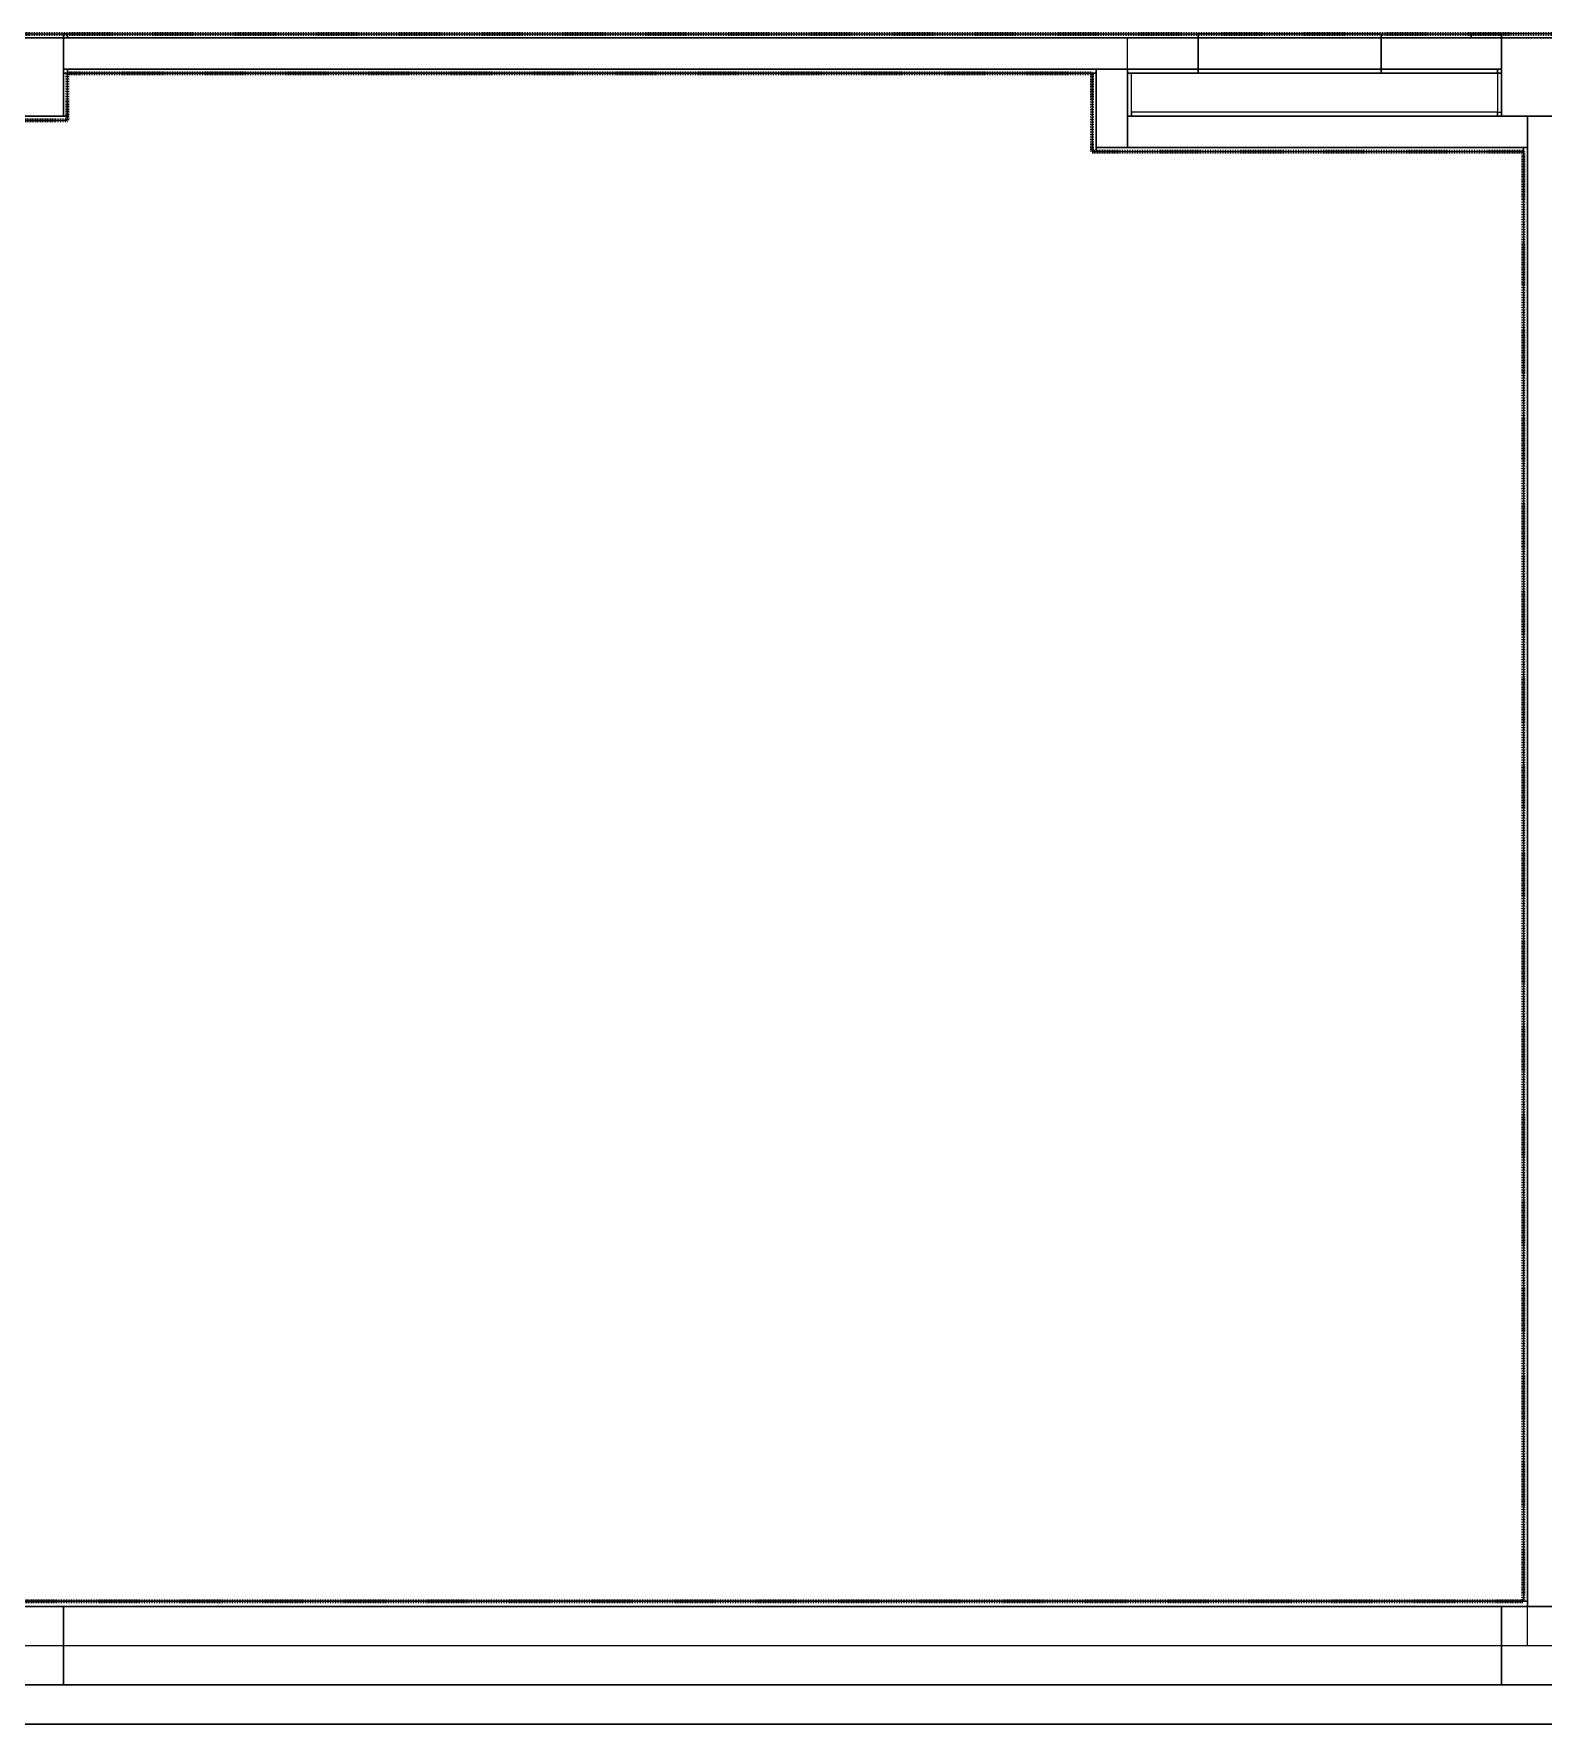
# Model space of a CAD drawing. Header units: millimetres. Extents: x -5300 to 98858, y -5196 to 93886.
# Drawn here: x 27636 to 33410, y 36700 to 43165 of the extents above; entities that cross this region are included whole.
import ezdxf

# ---------------------------------------------------------------- set-up
doc = ezdxf.new("R2010")
doc.units = ezdxf.units.MM
doc.linetypes.add('Штрих', pattern=[6.35, 3.175, -3.175])
doc.linetypes.add('Штрих_2_', pattern=[6.35, 3.175, -3.175])
for name, color, linetype, lineweight, true_color in [('_Разделитель помещений_', 4, 'Штрих', 70, 0x00ffff), ('Колонны', 7, 'Continuous', 18, 0x7f7f7f), ('Перекрытия', 7, 'Continuous', 18, 0x7f7f7f), ('Стены', 7, 'Continuous', 18, 0x7f7f7f), ('Стены разрез', 7, 'Continuous', 50, 0x7f7f7f)]:
    doc.layers.add(name, color=color, linetype=linetype, lineweight=lineweight, true_color=true_color)
doc.layers.add('Генплан', color=7, linetype='Continuous', lineweight=9)

# ---------------------------------------------------------------- blocks, each defined once
blk = doc.blocks.new('ПЕР-003 - ПЕР-003-240210-Подвал')
at = {"layer": 'Перекрытия', "color": 254, "true_color": 0xd4d4d4}
for p, q in [((15650, 36850), (58150, 36850)), ((58150, 36850), (15650, 36850))]:
    blk.add_line(p, q, dxfattribs=at)
blk = doc.blocks.new('СТ_ВОКОЛ-006 42264 - СТ_ВОКОЛ-006 2-241667-Подвал')
at = {"layer": 'Стены', "color": 254, "true_color": 0xd4d4d4}
blk.add_line((27250, 42850), (27750, 42850), dxfattribs=at)
blk = doc.blocks.new('СТ_ВОКОЛ-006 42264 - СТ_ВОКОЛ-006 42264-241664-Подвал')
at = {"layer": 'Стены', "color": 254, "true_color": 0xd4d4d4}
for p, q in [((27235, 42850), (27235, 42850)), ((27235, 42835), (27235, 42835)), ((27765, 42850), (27765, 42850)), ((27765, 42835), (27765, 42835))]:
    blk.add_line(p, q, dxfattribs=at)
at = {"layer": 'Стены разрез', "color": 254, "lineweight": 25, "true_color": 0xd4d4d4}
for p, q in [((27765, 42850), (27235, 42850)), ((27235, 42850), (27235, 42835)), ((27235, 42835), (27765, 42835)), ((27765, 42835), (27765, 42850))]:
    blk.add_line(p, q, dxfattribs=at)
blk.add_blockref('СТ_ВОКОЛ-006 42264 - СТ_ВОКОЛ-006 2-241667-Подвал', (0, 0))
blk = doc.blocks.new('СТ_ВОКОЛ-007 42424 - СТ_ВОКОЛ-007 2-241683-Подвал')
at = {"layer": 'Стены', "color": 254, "true_color": 0xd4d4d4}
blk.add_line((27750, 42850), (27750, 43164.999972), dxfattribs=at)
blk = doc.blocks.new('СТ_ВОКОЛ-007 42424 - СТ_ВОКОЛ-007 42424-241680-Подвал')
at = {"layer": 'Стены', "color": 254, "true_color": 0xd4d4d4}
for p, q in [((27750, 43164.999972), (27750, 43164.999972)), ((27750, 43150), (27750, 43150)), ((27765, 43164.999972), (27765, 43164.999972)), ((27765, 43150), (27765, 43150)), ((27750, 43030), (27750, 43030)), ((27765, 43030), (27765, 43030)), ((27750, 42850), (27750, 42850)), ((27765, 42850), (27765, 42850))]:
    blk.add_line(p, q, dxfattribs=at)
at = {"layer": 'Стены разрез', "color": 254, "lineweight": 25, "true_color": 0xd4d4d4}
for p, q in [((27750, 43164.999972), (27750, 43150)), ((27765, 43164.999972), (27750, 43164.999972)), ((27750, 43150), (27765, 43150)), ((27765, 43150), (27765, 43164.999972)), ((27765, 43030), (27750, 43030)), ((27750, 43030), (27750, 42850)), ((27765, 42850), (27765, 43030)), ((27750, 42850), (27765, 42850))]:
    blk.add_line(p, q, dxfattribs=at)
blk.add_blockref('СТ_ВОКОЛ-007 42424 - СТ_ВОКОЛ-007 2-241683-Подвал', (0, 0))
blk = doc.blocks.new('СТ_ВОКОЛ-006 42800 - СТ_ВОКОЛ-006 2-241729-Подвал')
at = {"layer": 'Стены', "color": 254, "true_color": 0xd4d4d4}
blk.add_line((33350, 42850), (33750, 42850), dxfattribs=at)
blk = doc.blocks.new('СТ_ВОКОЛ-006 42800 - СТ_ВОКОЛ-006 42800-241726-Подвал')
at = {"layer": 'Стены', "color": 254, "true_color": 0xd4d4d4}
for p, q in [((33470, 42850), (33470, 42850)), ((33470, 42835), (33470, 42835)), ((33765, 42850), (33765, 42850)), ((33765, 42835), (33765, 42835))]:
    blk.add_line(p, q, dxfattribs=at)
at = {"layer": 'Стены разрез', "color": 254, "lineweight": 25, "true_color": 0xd4d4d4}
for p, q in [((33765, 42850), (33470, 42850)), ((33470, 42850), (33470, 42835)), ((33470, 42835), (33765, 42835)), ((33765, 42835), (33765, 42850))]:
    blk.add_line(p, q, dxfattribs=at)
blk.add_blockref('СТ_ВОКОЛ-006 42800 - СТ_ВОКОЛ-006 2-241729-Подвал', (0, 0))
blk = doc.blocks.new('СТ_ВОКОЛ-009 42908 - СТ_ВОКОЛ-009 2-241745-Подвал')
at = {"layer": 'Стены', "color": 254, "true_color": 0xd4d4d4}
blk.add_line((33250, 43150), (33250, 42850), dxfattribs=at)
blk = doc.blocks.new('СТ_ВОКОЛ-009 42908 - СТ_ВОКОЛ-009 42908-241742-Подвал')
at = {"layer": 'Стены', "color": 254, "true_color": 0xd4d4d4}
for p, q in [((33235, 43030), (33235, 43030)), ((33250, 43030), (33250, 43030)), ((33235, 42850), (33235, 42850)), ((33250, 42850), (33250, 42850))]:
    blk.add_line(p, q, dxfattribs=at)
at = {"layer": 'Стены разрез', "color": 254, "lineweight": 25, "true_color": 0xd4d4d4}
for p, q in [((33250, 43030), (33235, 43030)), ((33235, 43030), (33235, 42850)), ((33250, 42850), (33250, 43030)), ((33235, 42850), (33250, 42850))]:
    blk.add_line(p, q, dxfattribs=at)
blk.add_blockref('СТ_ВОКОЛ-009 42908 - СТ_ВОКОЛ-009 2-241745-Подвал', (0, 0))
blk = doc.blocks.new('СТВ_Перегородка_Кирпич 47552 - СТВ_Перегородка_Кирпич 2-242169-Подвал')
at = {"layer": 'Стены', "color": 254, "true_color": 0xd4d4d4}
blk.add_line((15750, 43150), (33250, 43150), dxfattribs=at)
blk = doc.blocks.new('СТВ_Перегородка_Кирпич 47552 - СТВ_Перегородка_Кирпич-242162-Подвал')
at = {"layer": 'Стены', "color": 254, "true_color": 0xd4d4d4}
for p, q in [((15750, 43165), (33250, 43165)), ((15750, 43165), (33250, 43165)), ((15750, 43150), (33250, 43150)), ((33250, 43150), (15750, 43150)), ((27250, 43165), (27750, 43165)), ((27250, 43150), (27750, 43150)), ((27750, 43165), (27750, 43150)), ((27765, 43165), (27750, 43165)), ((27750, 43150), (27750, 43165)), ((27750, 43165), (27750, 43165)), ((27750, 43150), (27750, 43165)), ((27765, 43165), (27750, 43165)), ((27750, 43165), (27750, 43165)), ((27765, 43150), (27750, 43150)), ((27750, 43150), (27750, 43150)), ((27750, 43150), (27765, 43150)), ((27750, 43150), (27750, 43150)), ((27750, 43150), (33250, 43150)), ((27750, 43030), (27750, 43150)), ((27750, 43150), (27750, 43150)), ((27750, 43150), (27750, 43030)), ((27750, 43150), (27750, 43030)), ((33250, 43150), (27750, 43150)), ((27750, 43150), (27750, 43150)), ((33250, 43150), (27750, 43150)), ((27765, 43165), (27765, 43165)), ((27765, 43165), (27765, 43150)), ((27765, 43165), (27765, 43150)), ((27765, 43150), (27765, 43165)), ((27765, 43165), (33135, 43165)), ((27765, 43165), (27765, 43165)), ((27765, 43150), (33135, 43150)), ((27765, 43150), (27765, 43150)), ((27765, 43150), (27765, 43150)), ((32090, 43165), (32090, 43165)), ((32090, 43165), (32090, 43150)), ((32090, 43150), (32090, 43165)), ((32090, 43165), (32790, 43165)), ((32090, 43150), (32090, 43165)), ((32790, 43165), (32090, 43165)), ((32090, 43165), (32090, 43150)), ((32090, 43165), (32090, 43165)), ((32090, 43165), (32790, 43165)), ((32790, 43165), (32090, 43165)), ((32090, 43150), (32090, 43150)), ((32090, 43150), (32790, 43150)), ((32790, 43150), (32090, 43150)), ((32090, 43150), (32090, 43150)), ((32790, 43150), (32090, 43150)), ((32090, 43150), (32790, 43150)), ((32090, 43150), (32090, 43150)), ((32090, 43150), (32090, 43030)), ((32090, 43030), (32090, 43150)), ((32090, 43150), (32790, 43150)), ((32090, 43030), (32090, 43150)), ((32790, 43150), (32090, 43150)), ((32090, 43150), (32090, 43030)), ((32090, 43150), (32790, 43150)), ((32790, 43150), (32090, 43150)), ((32090, 43150), (32090, 43150)), ((32790, 43165), (32790, 43150)), ((32790, 43165), (32790, 43165)), ((32790, 43165), (32790, 43150)), ((32790, 43150), (32790, 43165)), ((32790, 43150), (32790, 43165)), ((32790, 43165), (32790, 43165)), ((32790, 43150), (32790, 43150)), ((32790, 43150), (32790, 43150)), ((32790, 43150), (32790, 43030)), ((32790, 43150), (32790, 43150)), ((32790, 43150), (32790, 43030)), ((32790, 43030), (32790, 43150)), ((32790, 43030), (32790, 43150)), ((32790, 43150), (32790, 43150)), ((33250, 43165), (33135, 43165)), ((33135, 43165), (33135, 43150)), ((33135, 43150), (33135, 43165)), ((33135, 43165), (33135, 43165)), ((33135, 43150), (33135, 43165)), ((33250, 43165), (33135, 43165)), ((33135, 43165), (33135, 43165)), ((33250, 43150), (33135, 43150)), ((33135, 43150), (33135, 43150)), ((33135, 43150), (33250, 43150)), ((33135, 43150), (33135, 43150)), ((33250, 43165), (33250, 43150)), ((33250, 43150), (33250, 43165)), ((33250, 43165), (33250, 43165)), ((33250, 43165), (33250, 43150)), ((33250, 43150), (33250, 43165)), ((33250, 43165), (33250, 43165)), ((33250, 43150), (33250, 43150)), ((33250, 43150), (33250, 43150)), ((33250, 43150), (33250, 43030)), ((33250, 43030), (33250, 43150)), ((33250, 43150), (33250, 43150)), ((33250, 43030), (33250, 43150)), ((33250, 43150), (33250, 43150)), ((27750, 43030), (33250, 43030)), ((27750, 43030), (33250, 43030)), ((27750, 43030), (27750, 43030)), ((33250, 43030), (27750, 43030)), ((27750, 43030), (27750, 43030)), ((27750, 43030), (27750, 43030)), ((27750, 43030), (27765, 43030)), ((31700, 43030), (27750, 43030)), ((27750, 43015), (27750, 43030)), ((27750, 43030), (27750, 43030)), ((27750, 43030), (27750, 43015)), ((27750, 43030), (27750, 43015)), ((27765, 43030), (27750, 43030)), ((27750, 43015), (27750, 43030)), ((27750, 43030), (31700, 43030)), ((27750, 43015), (27750, 43015)), ((27750, 43015), (27765, 43015)), ((31700, 43015), (27750, 43015)), ((27750, 43015), (27750, 43015)), ((27750, 43015), (31700, 43015)), ((27765, 43015), (27750, 43015)), ((27765, 43030), (27765, 43030)), ((31700, 43030), (27765, 43030)), ((27765, 43015), (27765, 43030)), ((27765, 43030), (27765, 43015)), ((27765, 43030), (27765, 43030)), ((27765, 43030), (27765, 43015)), ((27765, 43015), (27765, 43015)), ((27765, 43015), (31700, 43015)), ((27765, 43015), (27765, 43015)), ((31700, 43030), (31700, 43030)), ((31700, 43030), (31700, 43030)), ((31700, 43015), (31700, 43030)), ((31700, 43015), (31700, 43030)), ((31700, 43030), (31700, 43015)), ((31700, 43015), (31700, 43015)), ((31700, 43015), (31700, 43015)), ((31820, 43030), (31820, 43015)), ((31820, 43030), (31820, 43030)), ((31820, 43030), (31820, 43015)), ((31820, 43030), (33250, 43030)), ((31820, 43015), (31820, 43030)), ((33250, 43030), (31820, 43030)), ((31820, 43030), (31820, 43030)), ((33235, 43030), (31820, 43030)), ((31820, 43015), (31820, 43015)), ((31820, 43015), (33250, 43015)), ((31820, 43015), (33235, 43015)), ((31820, 43015), (31820, 43015)), ((33250, 43015), (31820, 43015)), ((32090, 43030), (32090, 43030)), ((32090, 43030), (32790, 43030)), ((32790, 43030), (32090, 43030)), ((32090, 43030), (32090, 43030)), ((32790, 43030), (32090, 43030)), ((32090, 43030), (32790, 43030)), ((32090, 43030), (32090, 43030)), ((32090, 43030), (32090, 43015)), ((32090, 43015), (32090, 43030)), ((32090, 43030), (32790, 43030)), ((32090, 43015), (32090, 43030)), ((32790, 43030), (32090, 43030)), ((32090, 43030), (32090, 43015)), ((32090, 43030), (32790, 43030)), ((32790, 43030), (32090, 43030)), ((32090, 43030), (32090, 43030)), ((32090, 43015), (32090, 43015)), ((32090, 43015), (32790, 43015)), ((32790, 43015), (32090, 43015)), ((32090, 43015), (32090, 43015)), ((32790, 43015), (32090, 43015)), ((32090, 43015), (32790, 43015)), ((32790, 43030), (32790, 43030)), ((32790, 43030), (32790, 43030)), ((32790, 43030), (32790, 43015)), ((32790, 43030), (32790, 43030)), ((32790, 43030), (32790, 43015)), ((32790, 43015), (32790, 43030)), ((32790, 43015), (32790, 43030)), ((32790, 43030), (32790, 43030)), ((32790, 43015), (32790, 43015)), ((32790, 43015), (32790, 43015)), ((33250, 43030), (33235, 43030)), ((33235, 43030), (33235, 43015)), ((33235, 43030), (33235, 43030)), ((33235, 43015), (33235, 43030)), ((33235, 43015), (33235, 43030)), ((33235, 43030), (33235, 43030)), ((33235, 43030), (33250, 43030)), ((33250, 43015), (33235, 43015)), ((33235, 43015), (33235, 43015)), ((33235, 43015), (33250, 43015)), ((33235, 43015), (33235, 43015)), ((33250, 43030), (33250, 43030)), ((33250, 43030), (33250, 43030)), ((33250, 43030), (33250, 43015)), ((33250, 43030), (33250, 43015)), ((33250, 43015), (33250, 43030)), ((33250, 43030), (33250, 43030)), ((33250, 43015), (33250, 43030)), ((33250, 43030), (33250, 43030)), ((33250, 43015), (33250, 43015)), ((33250, 43015), (33250, 43015))]:
    blk.add_line(p, q, dxfattribs=at)
blk = doc.blocks.new('СТВ_Перегородка_Кирпич 47552 - СТВ_Перегородка_Кирпич 47552-242166-Подвал')
for name in ['СТВ_Перегородка_Кирпич 47552 - СТВ_Перегородка_Кирпич-242162-Подвал', 'СТВ_Перегородка_Кирпич 47552 - СТВ_Перегородка_Кирпич 2-242169-Подвал']:
    blk.add_blockref(name, (0, 0))
blk = doc.blocks.new('СТН-04 95797 - СТН-04 2-243164-Подвал')
at = {"layer": 'Стены', "color": 254, "true_color": 0xd4d4d4}
blk.add_line((50610, 37000), (15500, 37000), dxfattribs=at)
blk = doc.blocks.new('СТН-04 95797 - СТН-04-243157-Подвал')
at = {"layer": 'Стены', "color": 254, "true_color": 0xd4d4d4}
for p, q in [((33350, 37170), (15350, 37170)), ((33350, 37170), (15350, 37170)), ((15350, 37170), (33350, 37170)), ((33350, 37150), (15350, 37150)), ((15350, 37150), (33350, 37150)), ((15350, 37150), (33350, 37150)), ((27750, 37150), (27750, 37150)), ((33250, 37150), (27750, 37150)), ((33250, 37150), (27750, 37150)), ((27750, 37150), (27750, 37150)), ((27750, 37150), (27750, 36850)), ((27750, 37150), (27750, 36850)), ((27750, 36850), (27750, 37150)), ((27750, 37150), (33250, 37150)), ((33250, 37150), (33250, 37150)), ((33250, 37150), (33250, 37150)), ((33250, 36850), (33250, 37150)), ((33250, 36850), (33250, 37150)), ((33250, 37150), (33250, 36850)), ((33350, 37170), (33350, 37170)), ((33350, 37170), (33350, 37170)), ((33350, 37150), (33350, 37170)), ((33350, 37150), (33350, 37170)), ((33350, 37170), (33350, 37150)), ((33350, 37150), (33350, 37150)), ((33350, 37150), (33350, 37150)), ((50510, 36850), (15800, 36850)), ((50510, 36850), (15800, 36850)), ((15800, 36850), (50510, 36850)), ((27750, 36850), (27750, 36850)), ((33250, 36850), (27750, 36850)), ((27750, 36850), (27750, 36850)), ((27750, 36850), (33250, 36850)), ((27750, 36850), (33250, 36850)), ((33250, 36850), (33250, 36850)), ((33250, 36850), (33250, 36850)), ((15800, 36700), (50510, 36700)), ((15800, 36700), (50510, 36700)), ((50510, 36700), (15800, 36700))]:
    blk.add_line(p, q, dxfattribs=at)
blk = doc.blocks.new('СТН-04 95797 - СТН-04 95797-243161-Подвал')
for name in ['СТН-04 95797 - СТН-04-243157-Подвал', 'СТН-04 95797 - СТН-04 2-243164-Подвал']:
    blk.add_blockref(name, (0, 0))
blk = doc.blocks.new('СТВ_Перегородка_Кирпич 161993 - СТВ_Перегородка_Кирпич 2-247155-Подвал')
at = {"layer": 'Стены', "color": 254, "true_color": 0xd4d4d4}
blk.add_line((33350, 37000), (33350, 42850), dxfattribs=at)
blk = doc.blocks.new('СТВ_Перегородка_Кирпич 161993 - СТВ_Перегородка_Кирпич 161993-247152-Подвал')
at = {"layer": 'Стены', "color": 254, "true_color": 0xd4d4d4}
for p, q in [((33350, 42850), (33350, 42850)), ((33470, 42850), (33485, 42850)), ((33470, 42835), (33470, 42850)), ((33470, 42850), (33470, 42850)), ((33470, 42850), (33470, 42850)), ((33470, 42835), (33485, 42835)), ((33470, 42835), (33470, 42835)), ((33485, 42850), (33485, 42850)), ((33485, 42850), (33485, 42835)), ((33485, 42835), (33485, 42835)), ((33335, 42730), (33335, 42730)), ((33350, 42730), (33350, 42730)), ((33335, 37170), (33335, 37170)), ((33350, 37170), (33350, 37170)), ((33350, 37150), (33350, 37150)), ((33470, 37170), (33470, 37170)), ((33470, 37150), (33470, 37150)), ((33485, 37170), (33485, 37170))]:
    blk.add_line(p, q, dxfattribs=at)
at = {"layer": 'Стены разрез', "color": 254, "lineweight": 25, "true_color": 0xd4d4d4}
for p, q in [((33350, 42850), (33350, 37150)), ((33470, 42850), (33350, 42850)), ((33470, 37150), (33470, 42850)), ((33485, 42835), (33470, 42835)), ((33470, 42835), (33470, 37170)), ((33485, 37170), (33485, 42835)), ((33335, 42730), (33335, 37170)), ((33350, 42730), (33335, 42730)), ((33350, 37170), (33350, 42730)), ((33335, 37170), (33350, 37170)), ((33350, 37150), (33470, 37150)), ((33470, 37170), (33485, 37170))]:
    blk.add_line(p, q, dxfattribs=at)
blk.add_blockref('СТВ_Перегородка_Кирпич 161993 - СТВ_Перегородка_Кирпич 2-247155-Подвал', (0, 0))
blk = doc.blocks.new('СТ_ВОКОЛ-007 242923 - СТ_ВОКОЛ-007 2-249745-Подвал')
at = {"layer": 'Стены', "color": 254, "true_color": 0xd4d4d4}
blk.add_line((33750, 43150), (33250, 43150), dxfattribs=at)
blk = doc.blocks.new('СТ_ВОКОЛ-007 242923 - СТ_ВОКОЛ-007 242923-249742-Подвал')
at = {"layer": 'Стены', "color": 254, "true_color": 0xd4d4d4}
for p, q in [((33135, 43165), (33135, 43165)), ((33135, 43150), (33135, 43150)), ((33865, 43165), (33865, 43165)), ((33865, 43150), (33865, 43150))]:
    blk.add_line(p, q, dxfattribs=at)
at = {"layer": 'Стены разрез', "color": 254, "lineweight": 25, "true_color": 0xd4d4d4}
for p, q in [((33865, 43165), (33135, 43165)), ((33135, 43165), (33135, 43150)), ((33135, 43150), (33865, 43150)), ((33865, 43150), (33865, 43165))]:
    blk.add_line(p, q, dxfattribs=at)
blk.add_blockref('СТ_ВОКОЛ-007 242923 - СТ_ВОКОЛ-007 2-249745-Подвал', (0, 0))
blk = doc.blocks.new('СТВ_Перегородка_Кирпич 243159 - СТВ_Перегородка_Кирпич 2-249761-Подвал')
at = {"layer": 'Стены', "color": 254, "true_color": 0xd4d4d4}
blk.add_line((31820, 42850), (31820, 43150), dxfattribs=at)
blk = doc.blocks.new('СТВ_Перегородка_Кирпич 243159 - СТВ_Перегородка_Кирпич 243159-249758-Подвал')
at = {"layer": 'Стены', "color": 254, "true_color": 0xd4d4d4}
for p, q in [((31685, 43015), (31685, 43015)), ((31700, 43030), (31700, 43030)), ((31700, 43015), (31700, 43015)), ((31820, 43030), (31820, 43030)), ((31820, 43015), (31820, 43015)), ((31835, 43015), (31835, 43015)), ((31820, 42850), (31820, 42850)), ((31835, 42850), (31835, 42850)), ((31685, 42715), (31685, 42715)), ((31700, 42730), (31700, 42730)), ((31700, 42715), (31700, 42715)), ((31820, 42730), (31820, 42730))]:
    blk.add_line(p, q, dxfattribs=at)
at = {"layer": 'Стены разрез', "color": 254, "lineweight": 25, "true_color": 0xd4d4d4}
for p, q in [((31700, 43015), (31685, 43015)), ((31685, 43015), (31685, 42715)), ((31820, 43030), (31700, 43030)), ((31700, 43030), (31700, 42730)), ((31700, 42715), (31700, 43015)), ((31820, 42730), (31820, 43030)), ((31835, 43015), (31820, 43015)), ((31820, 43015), (31820, 42850)), ((31835, 42850), (31835, 43015)), ((31820, 42850), (31835, 42850)), ((31685, 42715), (31700, 42715)), ((31700, 42730), (31820, 42730))]:
    blk.add_line(p, q, dxfattribs=at)
blk.add_blockref('СТВ_Перегородка_Кирпич 243159 - СТВ_Перегородка_Кирпич 2-249761-Подвал', (0, 0))
blk = doc.blocks.new('СТВ_Перегородка_Кирпич 243403 - СТВ_Перегородка_Кирпич 2-249791-Подвал')
at = {"layer": 'Стены', "color": 254, "true_color": 0xd4d4d4}
blk.add_line((33350, 42850), (31820, 42850), dxfattribs=at)
blk = doc.blocks.new('СТВ_Перегородка_Кирпич 243403 - СТВ_Перегородка_Кирпич 243403-249788-Подвал')
at = {"layer": 'Стены', "color": 254, "true_color": 0xd4d4d4}
for p, q in [((31835, 42865), (31835, 42865)), ((33235, 42865), (33235, 42865)), ((33235, 42865), (33250, 42865)), ((33235, 42850), (33235, 42865)), ((33250, 42865), (33250, 42865)), ((33250, 42865), (33250, 42850)), ((31820, 42850), (31820, 42850)), ((31835, 42850), (31835, 42850)), ((33250, 42850), (33235, 42850)), ((33235, 42850), (33235, 42850)), ((33250, 42850), (33250, 42850)), ((33350, 42850), (33350, 42850)), ((31700, 42730), (31700, 42730)), ((31700, 42715), (31700, 42715)), ((31820, 42730), (31820, 42730)), ((33335, 42730), (33335, 42730)), ((33335, 42715), (33335, 42715)), ((33350, 42730), (33350, 42730))]:
    blk.add_line(p, q, dxfattribs=at)
at = {"layer": 'Стены разрез', "color": 254, "lineweight": 25, "true_color": 0xd4d4d4}
for p, q in [((33235, 42865), (31835, 42865)), ((31835, 42865), (31835, 42850)), ((33235, 42850), (33235, 42865)), ((33350, 42850), (31820, 42850)), ((31820, 42850), (31820, 42730)), ((31835, 42850), (33235, 42850)), ((33350, 42730), (33350, 42850)), ((33335, 42730), (31700, 42730)), ((31700, 42730), (31700, 42715)), ((31700, 42715), (33335, 42715)), ((31820, 42730), (33350, 42730)), ((33335, 42715), (33335, 42730))]:
    blk.add_line(p, q, dxfattribs=at)
blk.add_blockref('СТВ_Перегородка_Кирпич 243403 - СТВ_Перегородка_Кирпич 2-249791-Подвал', (0, 0))
blk = doc.blocks.new('Местность - Местность-379060-Подвал')
at = {"layer": 'Генплан', "color": 253, "true_color": 0xaaaaaa}
for p, q in [((44700, 36700), (22230, 36700)), ((44700, 36700), (22230, 36700)), ((22230, 36700), (44700, 36700))]:
    blk.add_line(p, q, dxfattribs=at)
blk = doc.blocks.new('Местность - Местность-379064-Подвал')
blk.add_blockref('Местность - Местность-379060-Подвал', (0, 0))
blk = doc.blocks.new('Железобетон - Колонны 500 x 300 110431 - Железобетон - Колонны 500 x 300 110431-385062-Подвал')
at = {"layer": 'Колонны', "color": 254, "lineweight": 25, "true_color": 0xd4d4d4}
for p, q in [((250, 150), (-250, 150)), ((-250, 150), (-250, -150)), ((250, -150), (250, 150)), ((-250, -150), (250, -150))]:
    blk.add_line(p, q, dxfattribs=at)
at = {"layer": 'Колонны', "color": 254, "true_color": 0xd4d4d4}
for p, q in [((-250, 150), (-250, 150)), ((250, 150), (250, 150)), ((-250, -150), (-250, -150)), ((250, -150), (250, -150))]:
    blk.add_line(p, q, dxfattribs=at)
blk = doc.blocks.new('Железобетон - Колонны 500 x 300 110332 - Железобетон - Колонны 500 x 300 110332-385051-Подвал')
at = {"layer": 'Колонны', "color": 254, "lineweight": 25, "true_color": 0xd4d4d4}
for p, q in [((250, 150), (-250, 150)), ((-250, 150), (-250, -150)), ((250, -150), (250, 150)), ((-250, -150), (250, -150))]:
    blk.add_line(p, q, dxfattribs=at)
at = {"layer": 'Колонны', "color": 254, "true_color": 0xd4d4d4}
for p, q in [((-250, 150), (-250, 150)), ((250, 150), (250, 150)), ((-250, -150), (-250, -150)), ((250, -150), (250, -150))]:
    blk.add_line(p, q, dxfattribs=at)
blk = doc.blocks.new('КОЛ-004 500х300 500 x 300 42679 - КОЛ-004 500х300 500 x 300 42679-384677-Подвал')
at = {"layer": 'Колонны', "color": 254, "lineweight": 25, "true_color": 0xd4d4d4}
for p, q in [((250, 150), (-250, 150)), ((-250, 150), (-250, -150)), ((250, -150), (250, 150)), ((-250, -150), (250, -150))]:
    blk.add_line(p, q, dxfattribs=at)
at = {"layer": 'Колонны', "color": 254, "true_color": 0xd4d4d4}
for p, q in [((-250, 150), (-250, 150)), ((250, 150), (250, 150)), ((-250, -150), (-250, -150)), ((250, -150), (250, -150))]:
    blk.add_line(p, q, dxfattribs=at)
blk = doc.blocks.new('КОЛ-004 500х300 500 x 300 42143 - КОЛ-004 500х300 500 x 300 42143-384666-Подвал')
at = {"layer": 'Колонны', "color": 254, "lineweight": 25, "true_color": 0xd4d4d4}
for p, q in [((250, 150), (-250, 150)), ((-250, 150), (-250, -150)), ((250, -150), (250, 150)), ((-250, -150), (250, -150))]:
    blk.add_line(p, q, dxfattribs=at)
at = {"layer": 'Колонны', "color": 254, "true_color": 0xd4d4d4}
for p, q in [((-250, 150), (-250, 150)), ((250, 150), (250, 150)), ((-250, -150), (-250, -150)), ((250, -150), (250, -150))]:
    blk.add_line(p, q, dxfattribs=at)

msp = doc.modelspace()

# ---------------------------------------------------------------- linework, layer by layer
at = {"layer": '_Разделитель помещений_', "color": 131, "linetype": 'Штрих_2_', "true_color": 0xaaffff}
for p, q in [((15750, 43165), (57830, 43165)), ((27765, 42835), (27765, 43015)), ((27765, 43015), (31685, 43015)), ((31685, 42715), (31685, 43015)), ((27235, 42835), (27765, 42835)), ((31685, 42715), (33335, 42715)), ((33335, 37170), (33335, 42715)), ((15485, 37170), (33335, 37170))]:
    msp.add_line(p, q, dxfattribs=at)
at = {"layer": 'Перекрытия', "color": 254, "true_color": 0xd4d4d4}
for p, q in [((58150, 36850), (15650, 36850)), ((15650, 36850), (58150, 36850))]:
    msp.add_line(p, q, dxfattribs=at)

# ---------------------------------------------------------------- block references
at = {"layer": 'Генплан', "color": 253, "true_color": 0xaaaaaa}
msp.add_blockref('Местность - Местность-379064-Подвал', (0, 0), dxfattribs=at)
at = {"layer": 'Колонны', "color": 254, "true_color": 0xd4d4d4}
for name, p in [('КОЛ-004 500х300 500 x 300 42143 - КОЛ-004 500х300 500 x 300 42143-384666-Подвал', (27500, 43000)), ('КОЛ-004 500х300 500 x 300 42679 - КОЛ-004 500х300 500 x 300 42679-384677-Подвал', (33500, 43000)), ('Железобетон - Колонны 500 x 300 110332 - Железобетон - Колонны 500 x 300 110332-385051-Подвал', (27500, 37000)), ('Железобетон - Колонны 500 x 300 110431 - Железобетон - Колонны 500 x 300 110431-385062-Подвал', (33500, 37000))]:
    msp.add_blockref(name, p, dxfattribs=at)
at = {"layer": 'Перекрытия', "color": 254, "true_color": 0xd4d4d4}
msp.add_blockref('ПЕР-003 - ПЕР-003-240210-Подвал', (0, 0), dxfattribs=at)
at = {"layer": 'Стены', "color": 254, "true_color": 0xd4d4d4}
for name in ['СТВ_Перегородка_Кирпич 47552 - СТВ_Перегородка_Кирпич 47552-242166-Подвал', 'СТ_ВОКОЛ-007 42424 - СТ_ВОКОЛ-007 42424-241680-Подвал', 'СТВ_Перегородка_Кирпич 243159 - СТВ_Перегородка_Кирпич 243159-249758-Подвал', 'СТ_ВОКОЛ-007 242923 - СТ_ВОКОЛ-007 242923-249742-Подвал', 'СТ_ВОКОЛ-009 42908 - СТ_ВОКОЛ-009 42908-241742-Подвал', 'СТВ_Перегородка_Кирпич 243403 - СТВ_Перегородка_Кирпич 243403-249788-Подвал', 'СТ_ВОКОЛ-006 42264 - СТ_ВОКОЛ-006 42264-241664-Подвал', 'СТВ_Перегородка_Кирпич 161993 - СТВ_Перегородка_Кирпич 161993-247152-Подвал', 'СТ_ВОКОЛ-006 42800 - СТ_ВОКОЛ-006 42800-241726-Подвал', 'СТН-04 95797 - СТН-04 95797-243161-Подвал']:
    msp.add_blockref(name, (0, 0), dxfattribs=at)

doc.saveas('drawing.dxf')
